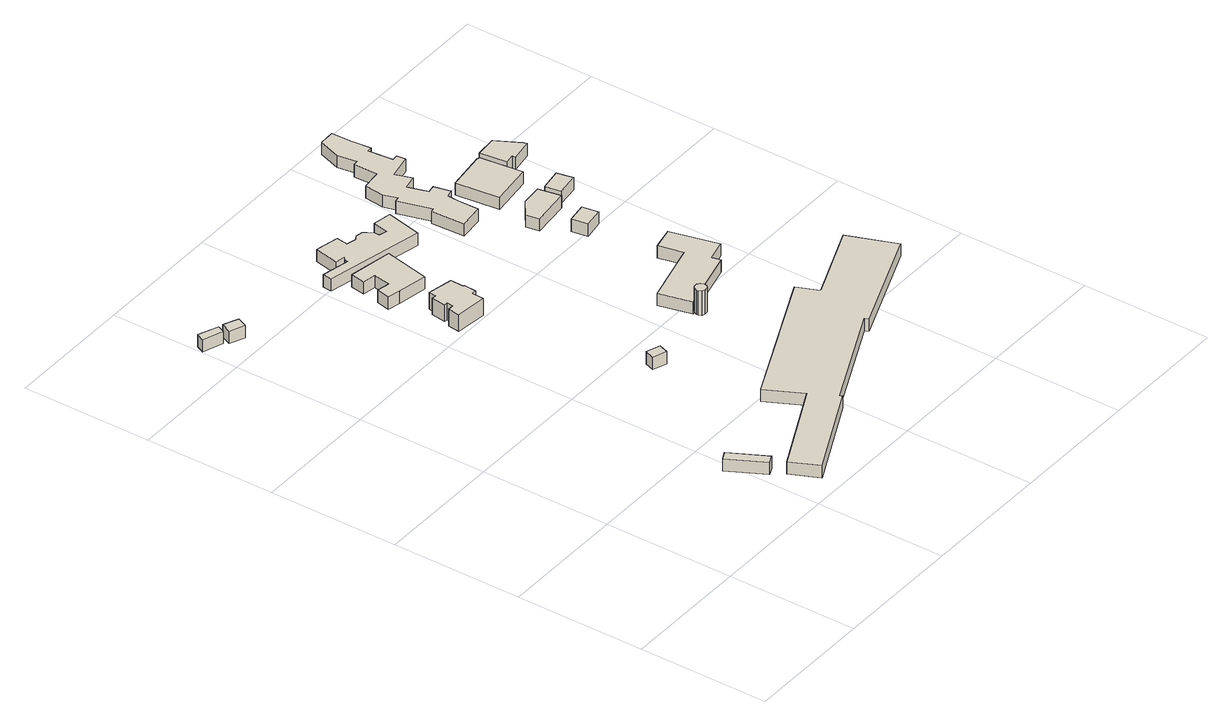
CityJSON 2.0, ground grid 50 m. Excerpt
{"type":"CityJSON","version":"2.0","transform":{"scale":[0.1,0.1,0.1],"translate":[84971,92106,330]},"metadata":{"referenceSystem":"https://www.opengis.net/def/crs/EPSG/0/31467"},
"CityObjects":{
"building1":{"type":"Building","geometry":[{"type":"Solid","lod":"1","boundaries":[[[[0,1,2,3]],[[2,4,5,3]],[[1,6,4,2]],[[0,7,6,1]],[[3,5,7,0]],[[4,6,7,5]]]]}]},
"building2":{"type":"Building","geometry":[{"type":"Solid","lod":"1","boundaries":[[[[8,9,10,11]],[[10,12,13,11]],[[9,14,12,10]],[[8,15,14,9]],[[11,13,15,8]],[[12,14,15,13]]]]}]},
"building3":{"type":"Building","geometry":[{"type":"Solid","lod":"1","boundaries":[[[[16,17,18,19]],[[18,20,21,19]],[[17,22,20,18]],[[16,23,22,17]],[[19,21,23,16]],[[20,22,23,21]]]]}]},
"building4":{"type":"Building","geometry":[{"type":"Solid","lod":"1","boundaries":[[[[24,25,26,27]],[[26,28,29,27]],[[25,30,28,26]],[[24,31,30,25]],[[27,29,31,24]],[[28,30,31,29]]]]}]},
"building5":{"type":"Building","geometry":[{"type":"Solid","lod":"1","boundaries":[[[[32,33,34,35,36,37,38,39,40,41,42,43,44,45]],[[44,46,47,45]],[[43,48,46,44]],[[42,49,48,43]],[[41,50,49,42]],[[40,51,50,41]],[[39,52,51,40]],[[38,53,52,39]],[[37,54,53,38]],[[36,55,54,37]],[[35,56,55,36]],[[34,57,56,35]],[[33,58,57,34]],[[32,59,58,33]],[[45,47,59,32]],[[46,48,49,50,51,52,53,54,55,56,57,58,59,47]]]]}]},
"building6":{"type":"Building","geometry":[{"type":"Solid","lod":"1","boundaries":[[[[60,61,62,63,64,65,66,67,68]],[[67,69,70,68]],[[66,71,69,67]],[[65,72,71,66]],[[64,73,72,65]],[[63,74,73,64]],[[62,75,74,63]],[[61,76,75,62]],[[60,77,76,61]],[[68,70,77,60]],[[69,71,72,73,74,75,76,77,70]]]]}]},
"building7":{"type":"Building","geometry":[{"type":"Solid","lod":"1","boundaries":[[[[78,79,80,81,82,83,84,85,86,87,88,89]],[[88,90,91,89]],[[87,92,90,88]],[[86,93,92,87]],[[85,94,93,86]],[[84,95,94,85]],[[83,96,95,84]],[[82,97,96,83]],[[81,98,97,82]],[[80,99,98,81]],[[79,100,99,80]],[[78,101,100,79]],[[89,91,101,78]],[[90,92,93,94,95,96,97,98,99,100,101,91]]]]}]},
"building8":{"type":"Building","geometry":[{"type":"Solid","lod":"1","boundaries":[[[[102,103,104,105,106,107,108,109,110,111,112,113,114,115,116,117,118,119,120]],[[119,121,122,120]],[[118,123,121,119]],[[117,124,123,118]],[[116,125,124,117]],[[115,126,125,116]],[[114,127,126,115]],[[113,128,127,114]],[[112,129,128,113]],[[111,130,129,112]],[[110,131,130,111]],[[109,132,131,110]],[[108,133,132,109]],[[107,134,133,108]],[[106,135,134,107]],[[105,136,135,106]],[[104,137,136,105]],[[103,138,137,104]],[[102,139,138,103]],[[120,122,139,102]],[[121,123,124,125,126,127,128,129,130,131,132,133,134,135,136,137,138,139,122]]]]}]},
"building9":{"type":"Building","geometry":[{"type":"Solid","lod":"1","boundaries":[[[[140,141,142,143,144,145,146,147,148,149,150]],[[149,151,152,150]],[[148,153,151,149]],[[147,154,153,148]],[[146,155,154,147]],[[145,156,155,146]],[[144,157,156,145]],[[143,158,157,144]],[[142,159,158,143]],[[141,160,159,142]],[[140,161,160,141]],[[150,152,161,140]],[[151,153,154,155,156,157,158,159,160,161,152]]]]}]},
"building10":{"type":"Building","geometry":[{"type":"Solid","lod":"1","boundaries":[[[[162,163,164,165,166,167,168,169]],[[168,170,171,169]],[[167,172,170,168]],[[166,173,172,167]],[[165,174,173,166]],[[164,175,174,165]],[[163,176,175,164]],[[162,177,176,163]],[[169,171,177,162]],[[170,172,173,174,175,176,177,171]]]]}]},
"building11":{"type":"Building","geometry":[{"type":"Solid","lod":"1","boundaries":[[[[178,179,180,181,182,183,184,185,186,187,188,189,190,191,192,193,194,195,196,197,198,199,200,201,202,203,204,205,206]],[[205,207,208,206]],[[204,209,207,205]],[[203,210,209,204]],[[202,211,210,203]],[[201,212,211,202]],[[200,213,212,201]],[[199,214,213,200]],[[198,215,214,199]],[[197,216,215,198]],[[196,217,216,197]],[[195,218,217,196]],[[194,219,218,195]],[[193,220,219,194]],[[192,221,220,193]],[[191,222,221,192]],[[190,223,222,191]],[[189,224,223,190]],[[188,225,224,189]],[[187,226,225,188]],[[186,227,226,187]],[[185,228,227,186]],[[184,229,228,185]],[[183,230,229,184]],[[182,231,230,183]],[[181,232,231,182]],[[180,233,232,181]],[[179,234,233,180]],[[178,235,234,179]],[[206,208,235,178]],[[207,209,210,211,212,213,214,215,216,217,218,219,220,221,222,223,224,225,226,227,228,229,230,231,232,233,234,235,208]]]]}]},
"building12":{"type":"Building","geometry":[{"type":"Solid","lod":"1","boundaries":[[[[236,237,238,239]],[[238,240,241,239]],[[237,242,240,238]],[[236,243,242,237]],[[239,241,243,236]],[[240,242,243,241]]]]}]},
"building13":{"type":"Building","geometry":[{"type":"Solid","lod":"1","boundaries":[[[[244,245,246,247,248]],[[247,249,250,248]],[[246,251,249,247]],[[245,252,251,246]],[[244,253,252,245]],[[248,250,253,244]],[[249,251,252,253,250]]]]}]},
"building14":{"type":"Building","geometry":[{"type":"Solid","lod":"1","boundaries":[[[[254,255,256,257,258,259]],[[258,260,261,259]],[[257,262,260,258]],[[256,263,262,257]],[[255,264,263,256]],[[254,265,264,255]],[[259,261,265,254]],[[260,262,263,264,265,261]]]]}]},
"building15":{"type":"Building","geometry":[{"type":"Solid","lod":"1","boundaries":[[[[266,267,268,269]],[[268,270,271,269]],[[267,272,270,268]],[[266,273,272,267]],[[269,271,273,266]],[[270,272,273,271]]]]}]},
"building16":{"type":"Building","geometry":[{"type":"Solid","lod":"1","boundaries":[[[[274,275,276,277,278,279,280]],[[279,281,282,280]],[[278,283,281,279]],[[277,284,283,278]],[[276,285,284,277]],[[275,286,285,276]],[[274,287,286,275]],[[280,282,287,274]],[[281,283,284,285,286,287,282]]]]}]}
},
"vertices":[
[493,184,129],[419,323,129],[386,307,129],[461,169,129],[386,307,79],[461,169,79],[419,323,79],[493,184,79],
[85,2115,58],[97,2142,58],[22,2172,58],[7,2141,58],[22,2172,8],[7,2141,8],[97,2142,8],[85,2115,8],
[170,2112,59],[113,2137,59],[96,2098,59],[152,2073,59],[96,2098,9],[152,2073,9],[113,2137,9],[170,2112,9],
[731,837,113],[783,818,113],[797,855,113],[744,874,113],[797,855,63],[744,874,63],[783,818,63],[731,837,63],
[695,1580,108],[697,1631,108],[602,1650,108],[597,1621,108],[583,1624,108],[575,1569,108],[587,1568,108],[584,1543,108],[563,1543,108],[557,1498,108],[677,1485,108],[680,1532,108],[697,1531,108],[700,1579,108],[697,1531,40],[700,1579,40],[680,1532,40],[677,1485,40],[557,1498,40],[563,1543,40],[584,1543,40],[587,1568,40],[575,1569,40],[583,1624,40],[597,1621,40],[602,1650,40],[697,1631,40],[695,1580,40],
[517,1799,104],[506,1749,104],[555,1736,104],[668,1716,104],[705,1889,104],[538,1918,104],[528,1864,104],[579,1855,104],[565,1789,104],[579,1855,54],[565,1789,54],[528,1864,54],[538,1918,54],[705,1889,54],[668,1716,54],[555,1736,54],[506,1749,54],[517,1799,54],
[1286,358,144],[1687,518,144],[1616,701,144],[1323,581,144],[1288,663,144],[758,420,144],[829,283,144],[479,113,144],[530,6,144],[886,178,144],[881,187,144],[1278,372,144],[881,187,94],[1278,372,94],[886,178,94],[530,6,94],[479,113,94],[829,283,94],[758,420,94],[1288,663,94],[1323,581,94],[1616,701,94],[1687,518,94],[1286,358,94],
[762,1968,111],[764,1987,111],[750,2011,111],[741,2022,111],[713,2027,111],[696,2017,111],[660,2026,111],[666,2070,111],[577,2089,111],[558,1997,111],[593,1988,111],[585,1979,111],[582,1967,111],[476,1989,111],[471,1954,111],[845,1872,111],[876,2008,111],[805,2020,111],[793,1961,111],[805,2020,61],[793,1961,61],[876,2008,61],[845,1872,61],[471,1954,61],[476,1989,61],[582,1967,61],[585,1979,61],[593,1988,61],[558,1997,61],[577,2089,61],[666,2070,61],[660,2026,61],[696,2017,61],[713,2027,61],[741,2022,61],[750,2011,61],[764,1987,61],[762,1968,61],
[1062,897,189],[1048,896,189],[1038,888,189],[1034,876,189],[1034,871,189],[1041,859,189],[1052,854,189],[1065,856,189],[1075,865,189],[1078,878,189],[1073,890,189],[1078,878,91],[1073,890,91],[1075,865,91],[1065,856,91],[1052,854,91],[1041,859,91],[1034,871,91],[1034,876,91],[1038,888,91],[1048,896,91],[1062,897,91],
[1313,1194,129],[1228,1175,129],[1250,1082,129],[1011,1021,129],[1042,897,129],[1286,959,129],[1278,991,129],[1358,1012,129],[1278,991,79],[1358,1012,79],[1286,959,79],[1042,897,79],[1011,1021,79],[1250,1082,79],[1228,1175,79],[1313,1194,79],
[939,2081,122],[954,2030,122],[936,2026,122],[972,1900,122],[958,1897,122],[964,1769,122],[1058,1780,122],[1057,1864,122],[1059,1902,122],[1089,1911,122],[1085,1918,122],[1073,1973,122],[1043,1968,122],[1020,2042,122],[1074,2054,122],[1054,2116,122],[1146,2136,122],[1142,2170,122],[1119,2168,122],[1110,2263,122],[1129,2265,122],[1123,2338,122],[1120,2417,122],[1060,2416,122],[1031,2332,122],[1042,2259,122],[1022,2256,122],[1024,2165,122],[947,2156,122],[1024,2165,72],[947,2156,72],[1022,2256,72],[1042,2259,72],[1031,2332,72],[1060,2416,72],[1120,2417,72],[1123,2338,72],[1129,2265,72],[1110,2263,72],[1119,2168,72],[1142,2170,72],[1146,2136,72],[1054,2116,72],[1074,2054,72],[1020,2042,72],[1043,1968,72],[1073,1973,72],[1085,1918,72],[1089,1911,72],[1059,1902,72],[1057,1864,72],[1058,1780,72],[964,1769,72],[958,1897,72],[972,1900,72],[936,2026,72],[954,2030,72],[939,2081,72],
[1218,1449,106],[1294,1461,106],[1284,1522,106],[1208,1511,106],[1284,1522,56],[1208,1511,56],[1294,1461,56],[1218,1449,56],
[1136,1642,111],[1144,1592,111],[1291,1609,111],[1275,1694,111],[1194,1687,111],[1275,1694,61],[1194,1687,61],[1291,1609,61],[1144,1592,61],[1136,1642,61],
[1157,1763,118],[1318,1783,118],[1298,1947,118],[1290,1946,118],[1290,1949,118],[1137,1929,118],[1290,1949,68],[1137,1929,68],[1290,1946,68],[1298,1947,68],[1318,1783,68],[1157,1763,68],
[1396,1635,111],[1383,1697,111],[1301,1684,111],[1309,1624,111],[1301,1684,61],[1309,1624,61],[1383,1697,61],[1396,1635,61],
[1349,1836,136],[1434,1850,136],[1429,1865,136],[1380,1954,136],[1298,1947,136],[1311,1844,136],[1348,1850,136],[1311,1844,86],[1348,1850,86],[1298,1947,86],[1380,1954,86],[1429,1865,86],[1434,1850,86],[1349,1836,86]
]}
